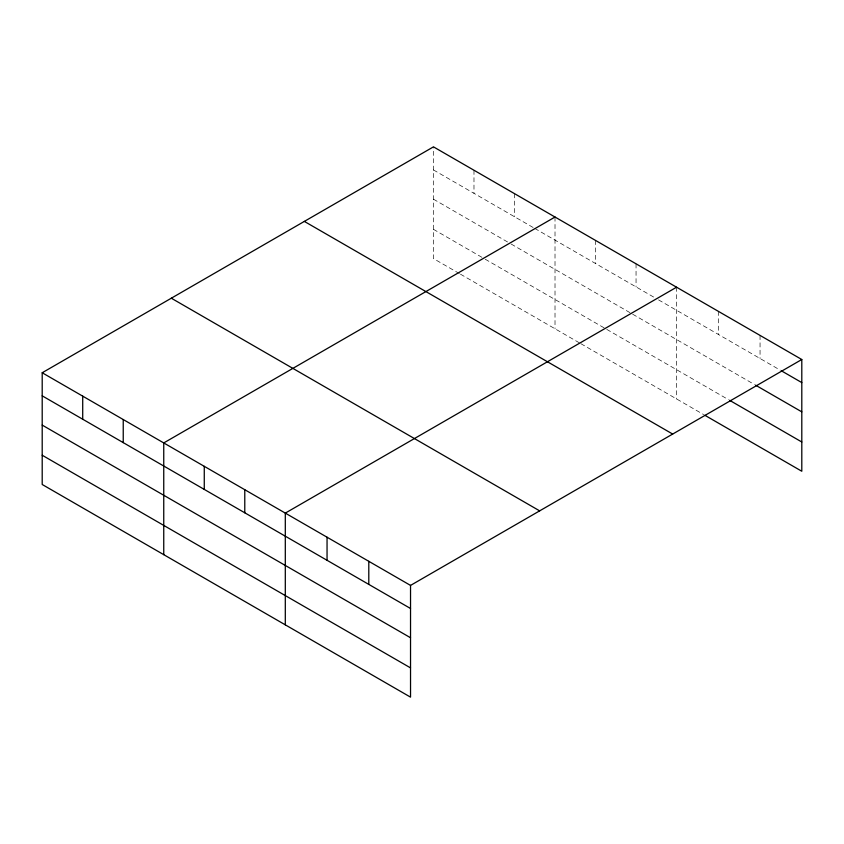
<?xml version="1.0" encoding="UTF-8"?>
<svg xmlns="http://www.w3.org/2000/svg" width="844" height="844" viewBox="0 0 844 844"><rect width="100%" height="100%" fill="white"/><g stroke="black" fill="none" stroke-linecap="round" stroke-linejoin="round"><path stroke-width="0.63" stroke-dasharray="4.22 3.17" d="M433.468 169.939L533.63 227.774M534.758 228.418L654.058 297.299M658.563 299.894L780.362 370.221M433.468 199.195L509.998 243.378M511.126 244.032L631.544 313.557M632.673 314.211L754.409 384.495M433.468 229.336L484.108 258.58M485.237 259.224L605.665 328.749M606.783 329.403L728.467 399.655M459.347 273.54L433.468 258.591L433.468 146.856M460.476 274.184L579.775 343.065M580.904 343.708L703.643 414.573M760.054 335.416L760.054 358.5M718.307 311.309L718.307 334.393M676.561 287.213L676.561 398.948M636.049 263.824L636.049 286.897M595.526 240.424L595.526 263.507M555.014 217.035L555.014 328.77M514.502 193.645L514.502 216.729M473.98 170.256L473.98 193.329"/><path stroke-width="1.27" d="M801.8 359.512L433.468 146.856L42.2 372.753L42.2 484.488L410.532 697.144L410.532 585.409L801.8 359.512L801.8 471.247L704.772 415.227M555.014 217.035L163.747 442.931L163.747 554.666M676.561 287.213L285.304 513.11L285.304 624.834M781.491 370.875L801.8 382.596M755.538 385.149L801.8 411.851M729.596 400.309L801.8 441.992M304.346 221.402L672.679 434.059M171.321 298.206L539.654 510.863M42.2 372.753L410.532 585.409M42.2 395.836L410.532 608.492M42.2 425.091L410.532 637.747M42.2 455.232L410.532 667.889M368.796 561.313L368.796 584.386M327.05 537.206L327.05 560.289M244.781 489.71L244.781 512.793M204.269 466.321L204.269 489.404M123.235 419.542L123.235 442.615M82.712 396.142L82.712 419.225"/></g></svg>
